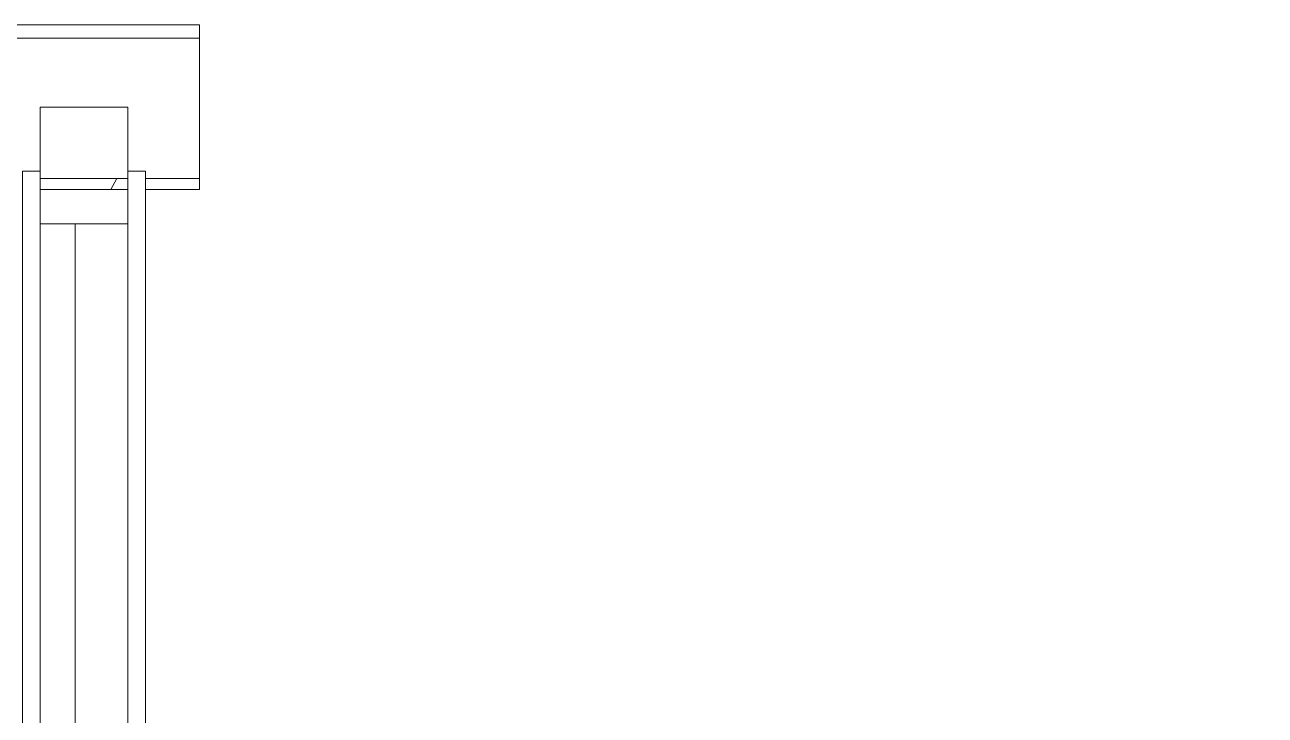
# Model space of a CAD drawing. Header units: inches. Extents: x 1 to 127281, y -26064 to 104775.
# Drawn here: x 25440.1 to 25510.7, y -22398.6 to -22359.3 of the extents above; entities that cross this region are included whole.
import ezdxf

# ---------------------------------------------------------------- set-up
doc = ezdxf.new("R2010")
doc.units = ezdxf.units.IN
doc.header["$MEASUREMENT"] = 0
for name, color, linetype, lineweight in [('A-DOOR', 31, 'Continuous', 9), ('A-WALL', 113, 'Continuous', 9), ('A-WALL-PATT', 111, 'Continuous', 15), ('L-SITE-WALL', 31, 'Continuous', 9)]:
    doc.layers.add(name, color=color, linetype=linetype, lineweight=lineweight)

# ---------------------------------------------------------------- blocks, each defined once
blk = doc.blocks.new('36_ x 84_-36_ x 84_-302076 - 190367-301254-Site Plan - Phase 1')
at = {"layer": 'A-DOOR', "color": 7}
for p, q in [((-3, 6.15302), (39, 6.15302)), ((-3, 6.15302), (-3, 5.15302)), ((39, 6.15302), (39, 5.15302)), ((39, 5.15302), (-3, 5.15302)), ((0, 5.15302), (0, 3.15302)), ((36, 5.15302), (36, 3.15302)), ((36, 3.15302), (0, 3.15302)), ((-3, 0.15302), (39, 0.15302)), ((-3, 0.15302), (-3, -0.84698)), ((39, 0.15302), (39, -0.84698)), ((39, -0.84698), (-3, -0.84698))]:
    blk.add_line(p, q, dxfattribs=at)
blk = doc.blocks.new('Locker Rooms_Ryan_ifc-1-Site Plan - Phase 1')
at = {"layer": 'A-WALL', "color": 7}
for p, q in [((25445.927, -22363.99), (25440.927, -22363.99)), ((25440.927, -22363.99), (25440.927, -22367.631)), ((25445.927, -22367.631), (25445.927, -22363.99)), ((25442.927, -22370.631), (25445.927, -22370.631))]:
    blk.add_line(p, q, dxfattribs=at)
at = {"lineweight": 9, "rotation": 90}
blk.add_blockref('36_ x 84_-36_ x 84_-302076 - 190367-301254-Site Plan - Phase 1', (25446.08, -22406.631), dxfattribs=at)

msp = doc.modelspace()

# ---------------------------------------------------------------- hatches: boundary and pattern name
at = {"layer": 'A-WALL-PATT', "lineweight": 9}
h = msp.add_hatch(dxfattribs=at)
h.set_pattern_fill('FP_7', color=256, style=0, pattern_type=2)
h.set_pattern_definition([(0, (0, 0), (115.2, 28.8), [4.752, -81.648, 4.752, -81.648, -460.8]), (0, (0, 0), (115.2, 28.8), [-172.8, 4.752, -168.048, 4.752, -81.648, -201.6]), (0, (0, 0), (115.2, 28.8), [-432, 4.752, -52.848, 4.752, -139.248]), (120, (43.2, 14.4), (-82.541532, 85.366127), [4.752, -81.648, 4.752, -81.648, -460.8]), (120, (43.2, 14.4), (-82.541532, 85.366127), [-172.8, 4.752, -168.048, 4.752, -81.648, -201.6]), (120, (43.2, 14.4), (-82.541532, 85.366127), [-432, 4.752, -52.848, 4.752, -139.248]), (240, (57.6, 72), (-32.658468, -114.166127), [4.752, -81.648, 4.752, -81.648, -460.8]), (240, (57.6, 72), (-32.658468, -114.166127), [-172.8, 4.752, -168.048, 4.752, -81.648, -201.6]), (240, (57.6, 72), (-32.658468, -114.166127), [-432, 4.752, -52.848, 4.752, -139.248])])
h.paths.add_polyline_path([(25546.765225, -22368.67781), (25576.853841, -22368.569733), (25576.853841, -22368.05281), (25546.765225, -22368.05281)], flags=0)
h.paths.add_polyline_path([(25583.853841, -22368.67781), (25642.390225, -22368.67781), (25642.390225, -22368.05281), (25583.853841, -22368.05281), (25583.853841, -22368.54459)], flags=0)
h.paths.add_polyline_path([(25582.853841, -22368.67781), (25582.853841, -22368.05281), (25577.853841, -22368.05281), (25577.853841, -22368.67781)], flags=0)
h.paths.add_polyline_path([(25445.92661, -22368.67781), (25445.92661, -22368.05281), (25440.92661, -22368.091062), (25440.92661, -22368.67781)], flags=0)
h.paths.add_polyline_path([(25446.92661, -22368.67781), (25450.015225, -22368.67781), (25450.015225, -22368.05281), (25446.92661, -22368.06581)], flags=0)
h.paths.add_polyline_path([(25381.390225, -22368.67781), (25439.92661, -22368.67781), (25439.92661, -22368.05281), (25381.390225, -22368.05281), (25381.390225, -22368.341636)], flags=0)
h.paths.add_polyline_path([(25211.079896, -22368.67781), (25296.765225, -22368.67781), (25296.765225, -22368.05281), (25169.515225, -22368.05281), (25169.515225, -22368.67781), (25169.837491, -22368.67781)], flags=0)
h.paths.add_polyline_path([(25311.476163, -22368.67781), (25376.390225, -22368.67781), (25376.390225, -22368.05281), (25301.515225, -22368.089711), (25301.515225, -22368.67781)], flags=0)
h.paths.add_polyline_path([(25104.185677, -22368.67781), (25105.265225, -22368.67781), (25105.265225, -22368.05281), (24979.515225, -22368.174762), (24979.515225, -22368.67781), (24997.291458, -22368.67781)], flags=0)
h.paths.add_polyline_path([(25110.890225, -22368.67781), (25110.890225, -22368.05281), (25110.015225, -22368.05281), (25110.015225, -22368.67781)], flags=0)
h.paths.add_polyline_path([(25725.515225, -22368.67781), (25726.390225, -22368.67781), (25726.390225, -22368.05281), (25725.515225, -22368.05281)], flags=0)
h.paths.add_polyline_path([(24974.765225, -22368.67781), (24974.764291, -22368.052826), (24937.890225, -22368.05281), (24937.890225, -22368.67781)], flags=0)
h.paths.add_polyline_path([(25647.390225, -22368.67781), (25720.765225, -22368.67781), (25720.765225, -22368.05281), (25647.390225, -22368.05281), (25647.390225, -22368.31637)], flags=0)
h.paths.add_polyline_path([(24865.890225, -22368.67781), (24865.890225, -22368.05281), (24631.515225, -22368.05281), (24631.515225, -22368.67781), (24783.503021, -22368.67781)], flags=0)

# ---------------------------------------------------------------- linework, layer by layer
at = {"layer": 'A-WALL'}
for p, q in [((25165.390225, -22360.05281), (25450.015225, -22360.05281)), ((25440.92661, -22368.05281), (25445.92661, -22368.05281)), ((25446.92661, -22368.05281), (25450.015225, -22368.05281))]:
    msp.add_line(p, q, dxfattribs=at)
at = {"layer": 'L-SITE-WALL', "lineweight": 15}
for p, q in [((25450.015225, -22359.30281), (25165.390225, -22359.30281)), ((25450.015225, -22368.67781), (25450.015225, -22359.30281)), ((25440.92661, -22368.67781), (25445.92661, -22368.67781)), ((25446.92661, -22368.67781), (25450.015225, -22368.67781))]:
    msp.add_line(p, q, dxfattribs=at)

# ---------------------------------------------------------------- block references
at = {"lineweight": 5}
msp.add_blockref('Locker Rooms_Ryan_ifc-1-Site Plan - Phase 1', (0, 0), dxfattribs=at)

doc.saveas('drawing.dxf')
